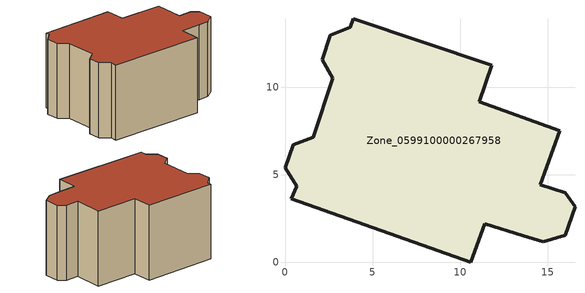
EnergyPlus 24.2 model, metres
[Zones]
Zone_0599100000267958
 floor ground (C_G): 16.56,3.16 15.99,1.54 14.76,1.18 13.62,1.5 11.41,2.2 10.61,0 0.36,3.62 0.67,4.34 0,5.4 0.47,6.72 1.62,7.15 2.73,10.51 2.13,11.56 2.58,12.96 3.74,13.43 3.9,13.9 11.82,11.25 11.1,9.16 15.68,7.51 14.58,4.43 16,3.97 z0
 wall outside (C_F): 11.1,9.16 11.82,11.25 3.9,13.9 3.74,13.43 2.58,12.96 2.13,11.56 2.73,10.51 1.62,7.15 0.47,6.72 0,5.4 0.67,4.34 0.36,3.62 10.61,0 11.41,2.2 13.62,1.5 14.76,1.18 15.99,1.54 16.56,3.16 16,3.97 14.58,4.43 15.68,7.51 11.1,9.16 z0:8.31
 roof outside (C_R): 16,3.97 14.58,4.43 15.68,7.51 11.1,9.16 11.82,11.25 3.9,13.9 3.74,13.43 2.58,12.96 2.13,11.56 2.73,10.51 1.62,7.15 0.47,6.72 0,5.4 0.67,4.34 0.36,3.62 10.61,0 11.41,2.2 13.62,1.5 14.76,1.18 15.99,1.54 16.56,3.16 z8.31
[BUILDING]
Pand.0599100000267958: North Axis=0; Terrain=City; Loads Convergence Tolerance Value=0.04; Temperature Convergence Tolerance Value=0.4; Solar Distribution=FullExterior; Maximum Number of Warmup Days=25; Minimum Number of Warmup Days=1
[Site:Location]
Rotterdam.The.Hague.AP_ZH_NLD Design_Conditions: Latitude=51.96; Longitude=4.45; Time Zone=1; Elevation=-4.5
[SITE:GROUNDTEMPERATURE:BUILDINGSURFACE]
18, 18, 18, 18, 18, 18, 18, 18, 18, 18, 18, 18
[MATERIAL] Thermal Absorptance=0.9; Solar Absorptance=0.7; Visible Absorptance=0.7
Name | Roughness | Thickness | Conductivity | Density | Specific Heat
G.TI.1946 | MediumSmooth | 0.15 | 1 | 540 | 1210
F.TI.1946 | Rough | 0.3 | 0.857143 | 1920 | 840
R.TI.1946 | MediumRough | 0.2 | 0.1 | 1500 | 1000
[CONSTRUCTION]
C_G: G.TI.1946
C_F: F.TI.1946
C_R: R.TI.1946
[ZONE]
Zone_0599100000267958: Type=1; Multiplier=1; Ceiling Height=Autocalculate; Volume=Autocalculate; Floor Area=autocalculate; Part of Total Floor Area=Yes
[ZONEINFILTRATION:DESIGNFLOWRATE]
Infil_Zone_0599100000267958: Zone or ZoneList or Space or SpaceList=Zone_0599100000267958; Schedule=AlwaysOn; Design Flow Rate Calculation Method=Flow/Area; Flow Rate per Floor Area=0.003; Constant Term Coefficient=1; Temperature Term Coefficient=0; Velocity Term Coefficient=0; Velocity Squared Term Coefficient=0
[HVACTEMPLATE:ZONE:IDEALLOADSAIRSYSTEM]
Zone_0599100000267958: Maximum Heating Supply Air Temperature=50; Minimum Cooling Supply Air Temperature=13; Maximum Heating Supply Air Humidity Ratio=0.0156; Minimum Cooling Supply Air Humidity Ratio=0.0077; Heating Limit=NoLimit; Cooling Limit=NoLimit; Dehumidification Control Type=ConstantSensibleHeatRatio; Cooling Sensible Heat Ratio=0.7; Dehumidification Setpoint=60; Humidification Control Type=None; Humidification Setpoint=30; Outdoor Air Method=None; Outdoor Air Flow Rate per Person=0.00944; Outdoor Air Flow Rate per Zone Floor Area=0; Outdoor Air Flow Rate per Zone=0; Demand Controlled Ventilation Type=None; Outdoor Air Economizer Type=NoEconomizer; Heat Recovery Type=None; Sensible Heat Recovery Effectiveness=0.7; Latent Heat Recovery Effectiveness=0.65
[ZONECONTROL:THERMOSTAT]
ThermostatControl_Zone_0599100000267958: Zone or ZoneList=Zone_0599100000267958; Control Type Schedule=DualSetpointControlType; Control 1=Thermostat_Zone_0599100000267958; Temperature Difference Between Cutout And Setpoint=0
[THERMOSTATSETPOINT:DUALSETPOINT]
Thermostat_Zone_0599100000267958: Heating Setpoint Temperature Schedule=HeatingSetpoint_Zone_0599100000267958; Cooling Setpoint Temperature Schedule=CoolingSetpoint_Zone_0599100000267958
[SCHEDULE:COMPACT]
HeatingSetpoint_Zone_0599100000267958: Through: 12/31, For: AllDays, Until: 24:00, 21
CoolingSetpoint_Zone_0599100000267958: Through: 12/31, For: AllDays, Until: 24:00, 24
DualSetpointControlType: Through: 12/31, For: AllDays, Until: 24:00, 4
AlwaysOn: Through: 12/31, For: AllDays, Until: 24:00, 1
